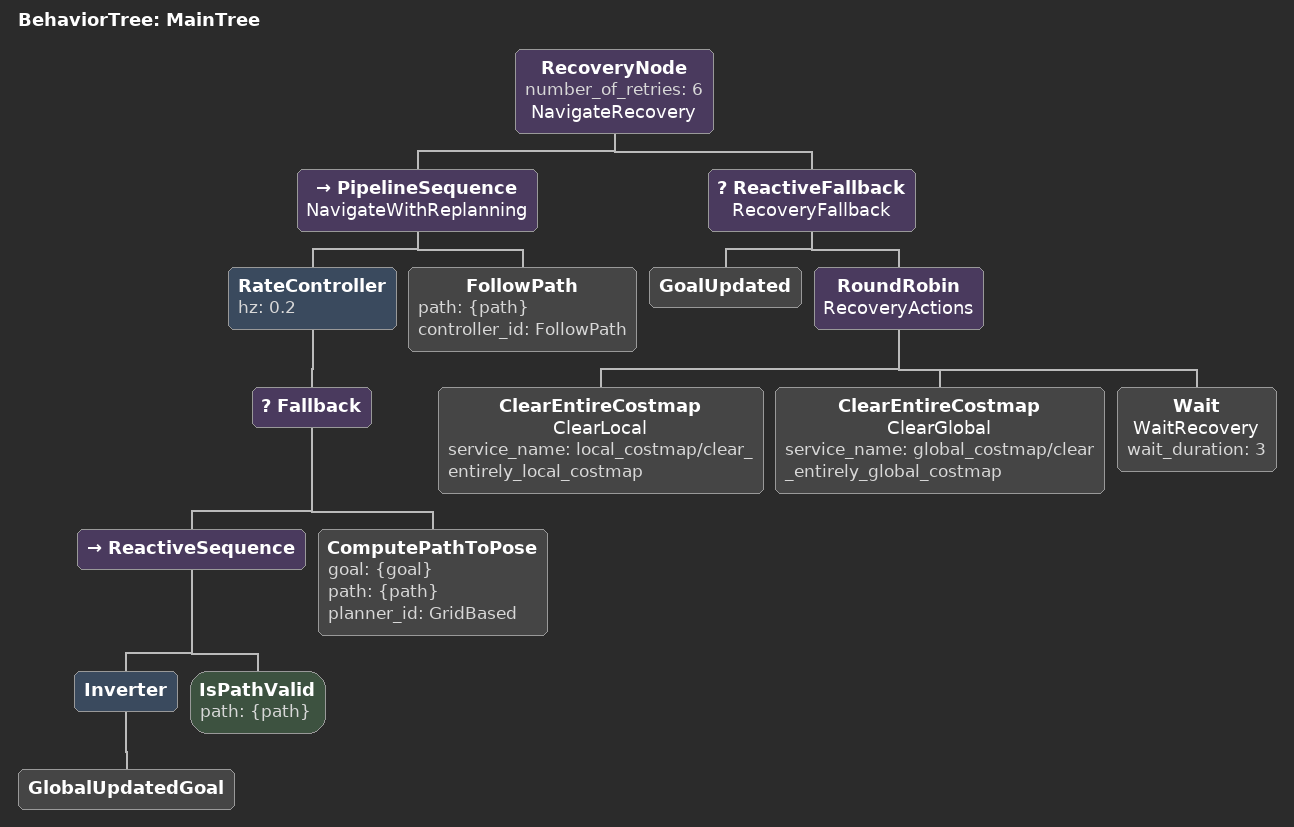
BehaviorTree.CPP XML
<root main_tree_to_execute="MainTree">
  <BehaviorTree ID="MainTree">
    <RecoveryNode number_of_retries="6" name="NavigateRecovery">

      <PipelineSequence name="NavigateWithReplanning">
        <!-- Max 0.2 Hz replan AND only if path is lethal-blocked -->
        <RateController hz="0.2">
          <Fallback>
            <ReactiveSequence>
              <Inverter><GlobalUpdatedGoal/></Inverter>
              <IsPathValid path="{path}"/>
            </ReactiveSequence>
            <ComputePathToPose goal="{goal}" path="{path}" planner_id="GridBased"/>
          </Fallback>
        </RateController>
        <FollowPath path="{path}" controller_id="FollowPath"/>
      </PipelineSequence>

      <ReactiveFallback name="RecoveryFallback">
        <GoalUpdated/>
        <RoundRobin name="RecoveryActions">
          <ClearEntireCostmap name="ClearLocal"
            service_name="local_costmap/clear_entirely_local_costmap"/>
          <ClearEntireCostmap name="ClearGlobal"
            service_name="global_costmap/clear_entirely_global_costmap"/>
          <Wait name="WaitRecovery" wait_duration="3"/>
        </RoundRobin>
      </ReactiveFallback>

    </RecoveryNode>
  </BehaviorTree>
</root>
